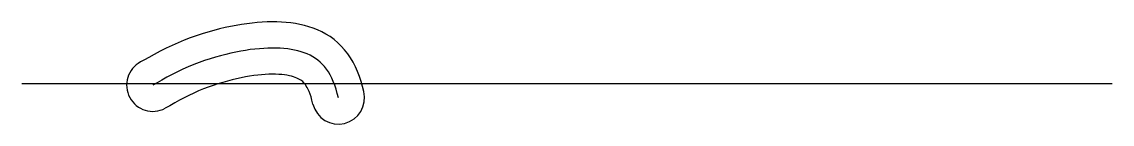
# Model space of a CAD drawing. Header units: inches. Extents: x 0 to 125, y -5 to 7.
import ezdxf

# ---------------------------------------------------------------- set-up
doc = ezdxf.new("R2010")
doc.units = ezdxf.units.IN
doc.header["$MEASUREMENT"] = 0

msp = doc.modelspace()

# ---------------------------------------------------------------- linework, layer by layer
msp.add_line((0, 0), (125, 0))
for points in [[(39.2, -0.92), (39.06, -0.35), (38.89, 0.24), (38.7, 0.82), (38.48, 1.38), (38.24, 1.92), (37.98, 2.44), (37.68, 2.94), (37.36, 3.42), (37, 3.87), (36.62, 4.29), (36.22, 4.68), (35.79, 5.04), (35.34, 5.37), (34.87, 5.66), (34.4, 5.92), (33.91, 6.15), (33.41, 6.34), (32.91, 6.51), (32.4, 6.65), (31.89, 6.77), (31.37, 6.87), (30.85, 6.94), (30.32, 7), (29.78, 7.04), (29.24, 7.06), (28.68, 7.06), (28.12, 7.05), (27.55, 7.03), (26.98, 6.98), (26.39, 6.93), (25.79, 6.85), (25.19, 6.77), (24.57, 6.66), (23.94, 6.54), (23.31, 6.41), (22.66, 6.26), (22.01, 6.09), (21.34, 5.9), (20.67, 5.69), (19.99, 5.47), (19.3, 5.22), (18.61, 4.96), (17.91, 4.67), (17.22, 4.37), (16.53, 4.04), (15.85, 3.7), (15.19, 3.34), (14.57, 3), (14.06, 2.71), (13.61, 2.47)], [(36.29, -1.64), (36.16, -1.13), (36.02, -0.64), (35.87, -0.19), (35.71, 0.23), (35.54, 0.62), (35.35, 0.99), (35.15, 1.33), (34.93, 1.65), (34.7, 1.94), (34.46, 2.2), (34.21, 2.45), (33.94, 2.68), (33.66, 2.88), (33.36, 3.07), (33.05, 3.24), (32.72, 3.39), (32.38, 3.52), (32.03, 3.64), (31.66, 3.74), (31.28, 3.83), (30.88, 3.91), (30.48, 3.97), (30.05, 4.01), (29.61, 4.04), (29.16, 4.06), (28.7, 4.06), (28.22, 4.05), (27.73, 4.03), (27.23, 3.99), (26.72, 3.94), (26.19, 3.88), (25.65, 3.8), (25.1, 3.71), (24.54, 3.6), (23.96, 3.48), (23.38, 3.34), (22.79, 3.19), (22.19, 3.02), (21.58, 2.83), (20.96, 2.63), (20.34, 2.41), (19.71, 2.17), (19.09, 1.91), (18.46, 1.64), (17.84, 1.34), (17.23, 1.04), (16.63, 0.72), (16.06, 0.39), (15.52, 0.08), (15.02, -0.18)], [(33.38, -2.37), (33.26, -1.9), (33.16, -1.53), (33.05, -1.21), (32.94, -0.92), (32.83, -0.67), (32.72, -0.46), (32.61, -0.28), (32.51, -0.12), (32.41, 0.01), (32.3, 0.12), (32.2, 0.22), (32.09, 0.31), (31.97, 0.4), (31.84, 0.48), (31.7, 0.56), (31.54, 0.63), (31.35, 0.7), (31.15, 0.77), (30.92, 0.84), (30.67, 0.89), (30.4, 0.95), (30.1, 0.99), (29.79, 1.02), (29.45, 1.05), (29.09, 1.06), (28.72, 1.06), (28.32, 1.06), (27.91, 1.04), (27.49, 1), (27.04, 0.96), (26.58, 0.91), (26.11, 0.84), (25.63, 0.76), (25.13, 0.66), (24.62, 0.55), (24.1, 0.43), (23.57, 0.29), (23.03, 0.14), (22.49, -0.03), (21.93, -0.21), (21.38, -0.41), (20.82, -0.62), (20.26, -0.85), (19.71, -1.09), (19.16, -1.35), (18.61, -1.63), (18.08, -1.91), (17.54, -2.22), (16.97, -2.54), (16.43, -2.83)]]:
    msp.add_lwpolyline(points)
for centre, start, end in [((15.02, -0.18), 118.0032, 298.0032), ((36.29, -1.64), 193.9224, 13.9224)]:
    msp.add_arc(centre, 3, start, end)

doc.saveas('drawing.dxf')
